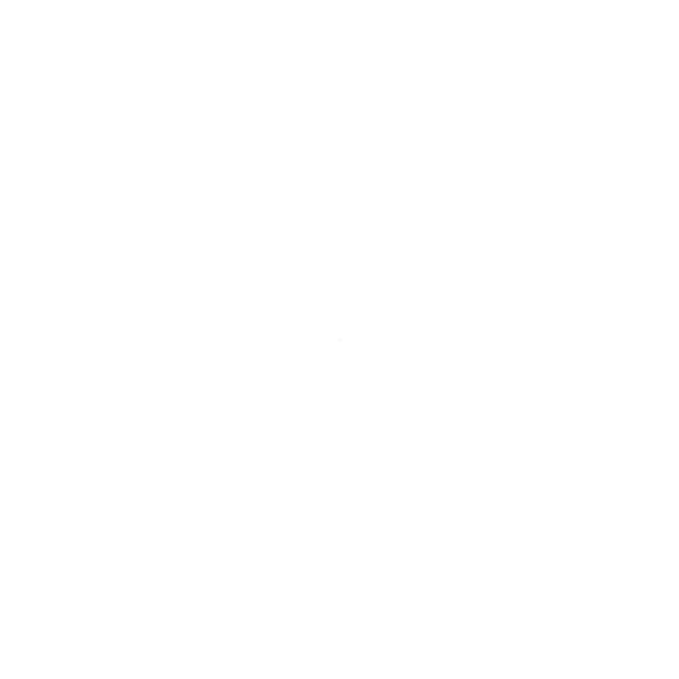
# Model space of a CAD drawing. Header units: millimetres. Extents: x -11345 to 411485, y -9810 to 73012.
# Drawn here: x 141726.4830040222 to 141726.4830040222, y 17161.1168867131 to 17161.1168867131 of the extents above; entities that cross this region are included whole.
import ezdxf

# ---------------------------------------------------------------- set-up
doc = ezdxf.new("R2010")
doc.units = ezdxf.units.MM
doc.layers.add('PDF _Ограждение', color=7, linetype='Continuous', true_color=0x7f7f7f)

msp = doc.modelspace()

# ---------------------------------------------------------------- linework, layer by layer
at = {"layer": 'PDF _Ограждение', "lineweight": 0}
msp.add_lwpolyline([(141726.4830040222, 17161.1168867131), (141726.4830040222, 17161.1168867131), (141726.4830040222, 17161.1168867131)], dxfattribs=at)
msp.add_lwpolyline([(141726.4830040222, 17161.1168867131), (141726.4830040222, 17161.1168867131), (141726.4830040222, 17161.1168867131)], dxfattribs=at)
msp.add_lwpolyline([(141726.4830040222, 17161.1168867131), (141726.4830040222, 17161.1168867131), (141726.4830040222, 17161.1168867131)], dxfattribs=at)
msp.add_lwpolyline([(141726.4830040222, 17161.1168867131), (141726.4830040222, 17161.1168867131), (141726.4830040222, 17161.1168867131)], dxfattribs=at)
msp.add_lwpolyline([(141726.4830040222, 17161.1168867131), (141726.4830040222, 17161.1168867131), (141726.4830040222, 17161.1168867131)], dxfattribs=at)
msp.add_lwpolyline([(141726.4830040222, 17161.1168867131), (141726.4830040222, 17161.1168867131), (141726.4830040222, 17161.1168867131)], dxfattribs=at)

doc.saveas('drawing.dxf')
